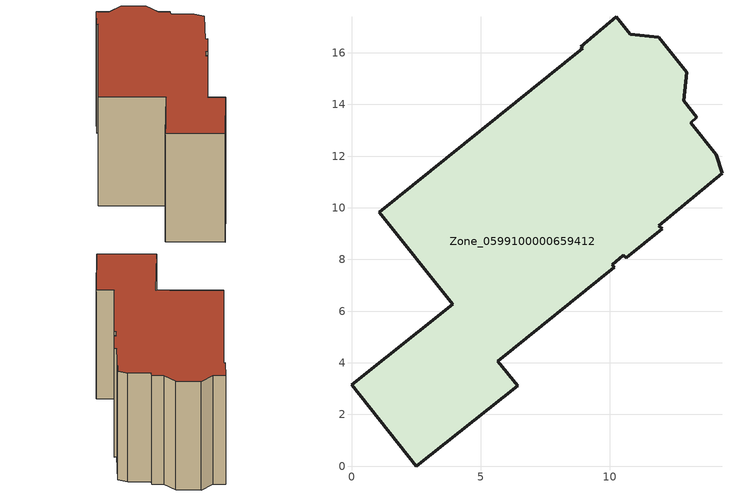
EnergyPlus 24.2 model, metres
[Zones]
Zone_0599100000659412
 floor ground (C_G): 14.11,12.05 14.34,11.34 11.89,9.3 12.02,9.19 10.63,8.07 10.53,8.17 10.09,7.8 10.17,7.7 5.67,4.07 6.43,3.12 2.5,0 0,3.15 3.92,6.26 1.08,9.82 8.95,16.18 8.88,16.24 10.25,17.39 10.78,16.71 11.9,16.61 12.97,15.24 12.85,14.14 13.37,13.5 13.13,13.29 z0
 wall outside (C_F): 1.08,9.82 3.92,6.26 0,3.15 2.5,0 6.43,3.12 5.67,4.07 10.17,7.7 10.09,7.8 10.53,8.17 10.63,8.07 12.02,9.19 11.89,9.3 14.34,11.34 14.11,12.05 13.13,13.29 13.37,13.5 12.85,14.14 12.97,15.24 11.9,16.61 10.78,16.71 10.25,17.39 8.88,16.24 8.95,16.18 1.08,9.82 z0:8.33
 roof outside (C_R): 14.34,11.34 14.11,12.05 13.13,13.29 13.37,13.5 12.85,14.14 12.97,15.24 11.9,16.61 10.78,16.71 10.25,17.39 8.88,16.24 8.95,16.18 1.08,9.82 3.92,6.26 0,3.15 2.5,0 6.43,3.12 5.67,4.07 10.17,7.7 10.09,7.8 10.53,8.17 10.63,8.07 12.02,9.19 11.89,9.3 z8.33
[BUILDING]
Pand.0599100000659412: North Axis=0; Terrain=City; Loads Convergence Tolerance Value=0.04; Temperature Convergence Tolerance Value=0.4; Solar Distribution=FullExterior; Maximum Number of Warmup Days=25; Minimum Number of Warmup Days=1
[Site:Location]
Rotterdam.The.Hague.AP_ZH_NLD Design_Conditions: Latitude=51.96; Longitude=4.45; Time Zone=1; Elevation=-4.5
[SITE:GROUNDTEMPERATURE:BUILDINGSURFACE]
18, 18, 18, 18, 18, 18, 18, 18, 18, 18, 18, 18
[MATERIAL] Thermal Absorptance=0.9; Solar Absorptance=0.7; Visible Absorptance=0.7
Name | Roughness | Thickness | Conductivity | Density | Specific Heat
G.TC.1946 | MediumSmooth | 0.15 | 1 | 540 | 1210
F.TC.1946 | Rough | 0.3 | 0.857143 | 1920 | 840
R.TC.1946 | MediumRough | 0.2 | 0.909091 | 1500 | 1000
[CONSTRUCTION]
C_G: G.TC.1946
C_F: F.TC.1946
C_R: R.TC.1946
[ZONE]
Zone_0599100000659412: Type=1; Multiplier=1; Ceiling Height=Autocalculate; Volume=Autocalculate; Floor Area=autocalculate; Part of Total Floor Area=Yes
[ZONEINFILTRATION:DESIGNFLOWRATE]
Infil_Zone_0599100000659412: Zone or ZoneList or Space or SpaceList=Zone_0599100000659412; Schedule=AlwaysOn; Design Flow Rate Calculation Method=Flow/Area; Flow Rate per Floor Area=0.003; Constant Term Coefficient=1; Temperature Term Coefficient=0; Velocity Term Coefficient=0; Velocity Squared Term Coefficient=0
[HVACTEMPLATE:ZONE:IDEALLOADSAIRSYSTEM]
Zone_0599100000659412: Maximum Heating Supply Air Temperature=50; Minimum Cooling Supply Air Temperature=13; Maximum Heating Supply Air Humidity Ratio=0.0156; Minimum Cooling Supply Air Humidity Ratio=0.0077; Heating Limit=NoLimit; Cooling Limit=NoLimit; Dehumidification Control Type=ConstantSensibleHeatRatio; Cooling Sensible Heat Ratio=0.7; Dehumidification Setpoint=60; Humidification Control Type=None; Humidification Setpoint=30; Outdoor Air Method=None; Outdoor Air Flow Rate per Person=0.00944; Outdoor Air Flow Rate per Zone Floor Area=0; Outdoor Air Flow Rate per Zone=0; Demand Controlled Ventilation Type=None; Outdoor Air Economizer Type=NoEconomizer; Heat Recovery Type=None; Sensible Heat Recovery Effectiveness=0.7; Latent Heat Recovery Effectiveness=0.65
[ZONECONTROL:THERMOSTAT]
ThermostatControl_Zone_0599100000659412: Zone or ZoneList=Zone_0599100000659412; Control Type Schedule=DualSetpointControlType; Control 1=Thermostat_Zone_0599100000659412; Temperature Difference Between Cutout And Setpoint=0
[THERMOSTATSETPOINT:DUALSETPOINT]
Thermostat_Zone_0599100000659412: Heating Setpoint Temperature Schedule=HeatingSetpoint_Zone_0599100000659412; Cooling Setpoint Temperature Schedule=CoolingSetpoint_Zone_0599100000659412
[SCHEDULE:COMPACT]
HeatingSetpoint_Zone_0599100000659412: Through: 12/31, For: AllDays, Until: 24:00, 21
CoolingSetpoint_Zone_0599100000659412: Through: 12/31, For: AllDays, Until: 24:00, 24
DualSetpointControlType: Through: 12/31, For: AllDays, Until: 24:00, 4
AlwaysOn: Through: 12/31, For: AllDays, Until: 24:00, 1
